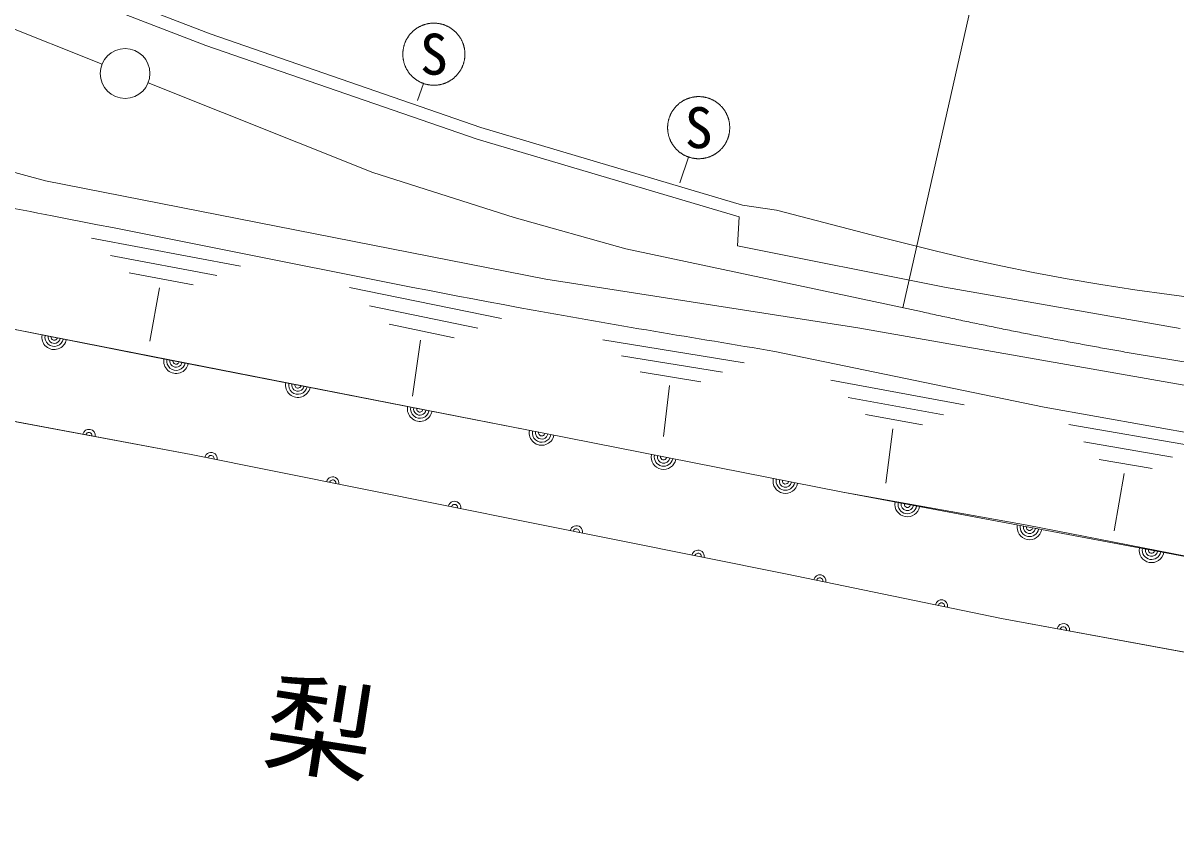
# Model space of a CAD drawing. Units: millimetres, scale not verified. Extents: x -463853 to 680000, y 20000 to 876118.
# Drawn here: x 389688 to 426817, y 247674 to 273748 of the extents above; entities that cross this region are included whole.
import ezdxf
from ezdxf.enums import TextEntityAlignment as Align

# ---------------------------------------------------------------- set-up
doc = ezdxf.new("R2010")
doc.units = ezdxf.units.MM
doc.header["$LTSCALE"] = 1000
doc.linetypes.add('CHAIN', pattern=[18.5, 12, -1.5, 3.5, -1.5])
for name, color, linetype, lineweight in [('M-BGD', 7, 'Continuous', 13), ('M-BMK', 2, 'CHAIN', 13), ('M-BMK-SRVR', 3, 'Continuous', 13), ('M-STR-STRC', 7, 'Continuous', 13)]:
    doc.layers.add(name, color=color, linetype=linetype, lineweight=lineweight)
doc.layers.add('M-BMK-HTXT', color=7, linetype='Continuous')
doc.styles.add('ＭＳ ゴシック', font='')
doc.styles.get('ＭＳ ゴシック').set_extended_font_data('MS Gothic')

# ---------------------------------------------------------------- blocks, each defined once
blk = doc.blocks.new('ﾌﾟﾛｯﾄﾏｰｸ-02')
at = {"color": 3, "linetype": 'Continuous', "lineweight": 13}
blk.add_circle((0, 0), 0.5, dxfattribs=at)

msp = doc.modelspace()

# ---------------------------------------------------------------- linework, layer by layer
at = {"layer": 'M-BGD'}
for p, q in [((412860, 267889), (413956, 267727)), ((413956, 267727), (414986, 267460)), ((412747, 267506), (412696, 266576)), ((414986, 267460), (416015, 267191)), ((416015, 267191), (417044, 266923)), ((391895, 266826), (396694, 265918)), ((417044, 266923), (418074, 266660)), ((418074, 266660), (419106, 266405)), ((392501, 266266), (395929, 265618)), ((419106, 266405), (420140, 266160)), ((420140, 266160), (421177, 265930)), ((421177, 265930), (422219, 265718)), ((393107, 265707), (395164, 265318)), ((422219, 265718), (423309, 265516)), ((423309, 265516), (424402, 265331)), ((394083, 265226), (393766, 263507)), ((400205, 265236), (405100, 264233)), ((424402, 265331), (425498, 265162)), ((425498, 265162), (426596, 265004)), ((426596, 265004), (427695, 264857)), ((393813, 263008), (385813, 264594)), ((385813, 264594), (406401, 260552)), ((400840, 264643), (404337, 263926)), ((401475, 264049), (403573, 263619)), ((429692, 261631), (416568, 263937)), ((402482, 263534), (402226, 261733)), ((408355, 263553), (412916, 262812)), ((406401, 260552), (393813, 263008)), ((408957, 263035), (412215, 262506)), ((422571, 261383), (413897, 263174)), ((379053, 262864), (395106, 259853)), ((409560, 262517), (411515, 262200)), ((415701, 262246), (419999, 261458)), ((410505, 262084), (410311, 260436)), ((416259, 261696), (419329, 261133)), ((416816, 261146), (418659, 260808)), ((429479, 260155), (422571, 261383)), ((417700, 260685), (417475, 258935)), ((423365, 260819), (427355, 260140)), ((416089, 258641), (406401, 260552)), ((406401, 260552), (416089, 258641)), ((423855, 260261), (426705, 259776)), ((395106, 259853), (414244, 256015)), ((424345, 259702), (426056, 259411)), ((425148, 259249), (424829, 257402)), ((422025, 257584), (416089, 258641)), ((416089, 258641), (428643, 256287)), ((428643, 256287), (422025, 257584)), ((414244, 256015), (421203, 254582)), ((421203, 254582), (435070, 252024))]:
    msp.add_line(p, q, dxfattribs=at)
for points in [[(318781, 303740), (324215, 301924), (331030, 299302), (339092, 295546), (349005, 290883), (377202, 281002), (386393, 276989), (395715, 273398), (404429, 270388), (412860, 267889)], [(318654, 303360), (324079, 301548), (330873, 298934), (338922, 295184), (348853, 290512), (377055, 280630), (386241, 276619), (395578, 273022), (404307, 270007), (412747, 267506)], [(416568, 263937), (406528, 265498), (390409, 268671), (388376, 269218), (387893, 269349), (382717, 270536), (350288, 279593), (324242, 287217), (318971, 288804), (308366, 291460), (303677, 291726), (302176, 290521), (301415, 289676)], [(412696, 266576), (419358, 265247), (426958, 263912)], [(551143, 257898), (548205, 258399), (543762, 258991), (540180, 259483), (533676, 259756), (526489, 259802), (519940, 259438), (511616, 258141), (504804, 256242), (496071, 253786), (486042, 251023), (477241, 248720), (473147, 248055), (470583, 247828), (466233, 247674), (460911, 247828), (453338, 248544), (446328, 249721), (435070, 252024), (421203, 254582), (414244, 256015), (395106, 259853), (379053, 262864), (364155, 265961)]]:
    msp.add_lwpolyline(points, dxfattribs=at)
for centre, radius, start, end in [((390691, 263636), 400, 168.891, 348.891), ((390691, 263636), 300, 168.891, 348.891), ((390691, 263636), 200, 168.891, 348.891), ((390691, 263636), 100, 168.891, 348.891), ((394616, 262866), 400, 168.891, 348.891), ((394616, 262866), 300, 168.891, 348.891), ((394616, 262866), 200, 168.891, 348.891), ((394616, 262866), 100, 168.891, 348.891), ((398541, 262095), 400, 168.891, 348.891), ((398541, 262095), 300, 168.891, 348.891), ((398541, 262095), 200, 168.891, 348.891), ((398541, 262095), 100, 168.891, 348.891), ((402466, 261324), 400, 168.891, 348.891), ((402466, 261324), 300, 168.891, 348.891), ((402466, 261324), 200, 168.891, 348.891), ((402466, 261324), 100, 168.891, 348.891), ((391809, 260471), 200, 349.3752, 169.3752), ((391809, 260471), 100, 349.3752, 169.3752), ((406391, 260554), 400, 168.891, 348.891), ((406391, 260554), 300, 168.891, 348.891), ((406391, 260554), 200, 168.891, 348.891), ((406391, 260554), 100, 168.891, 348.891), ((395739, 259726), 200, 348.6606, 168.6606), ((395739, 259726), 100, 348.6606, 168.6606), ((410316, 259780), 400, 168.8453, 348.8453), ((410316, 259780), 300, 168.8453, 348.8453), ((410316, 259780), 200, 168.8453, 348.8453), ((410316, 259780), 100, 168.8453, 348.8453), ((399661, 258939), 200, 348.6606, 168.6606), ((399661, 258939), 100, 348.6606, 168.6606), ((414240, 259006), 400, 168.8453, 348.8453), ((414240, 259006), 300, 168.8453, 348.8453), ((414240, 259006), 200, 168.8453, 348.8453), ((414240, 259006), 100, 168.8453, 348.8453), ((403583, 258153), 200, 348.6606, 168.6606), ((403583, 258153), 100, 348.6606, 168.6606), ((418168, 258251), 400, 169.3803, 349.3803), ((418168, 258251), 300, 169.3803, 349.3803), ((418168, 258251), 200, 169.3803, 349.3803), ((418168, 258251), 100, 169.3803, 349.3803), ((407505, 257366), 200, 348.6606, 168.6606), ((407505, 257366), 100, 348.6606, 168.6606), ((422100, 257514), 400, 169.3803, 349.3803), ((422100, 257514), 300, 169.3803, 349.3803), ((422100, 257514), 200, 169.3803, 349.3803), ((422100, 257514), 100, 169.3803, 349.3803), ((411427, 256580), 200, 348.6606, 168.6606), ((411427, 256580), 100, 348.6606, 168.6606), ((426031, 256777), 400, 169.3803, 349.3803), ((426031, 256777), 300, 169.3803, 349.3803), ((426031, 256777), 200, 169.3803, 349.3803), ((426031, 256777), 100, 169.3803, 349.3803), ((415347, 255788), 200, 348.3664, 168.3664), ((415347, 255788), 100, 348.3664, 168.3664), ((419265, 254981), 200, 348.3664, 168.3664), ((419265, 254981), 100, 348.3664, 168.3664), ((423191, 254215), 200, 349.5464, 169.5464), ((423191, 254215), 100, 349.5464, 169.5464)]:
    msp.add_arc(centre, radius, start, end, dxfattribs=at)
msp.add_open_spline([(413897, 263174), (411304, 263617), (408705, 264029), (406117, 264504), (400942, 265453), (395794, 266540), (390629, 267540), (388128, 268024), (385629, 268511), (383124, 268973), (379353, 269668), (375569, 270292), (371798, 270985), (368861, 271525), (365930, 272100), (362997, 272657)], degree=3, knots=[0, 0, 0, 0, 1, 1, 1, 2, 2, 2, 3, 3, 3, 4, 4, 4, 5, 5, 5, 5], dxfattribs=at)
at = {"layer": 'M-BMK'}
msp.add_line((418654, 264448), (409102, 266478), dxfattribs=at)
for points in [[(316870, 316552), (320763, 315185), (316802, 302731), (329966, 297586), (347776, 289512), (375837, 279440), (384511, 275504), (392231, 272420)], [(393717, 271827), (400954, 268937), (405506, 267489), (409102, 266478)]]:
    msp.add_lwpolyline(points, dxfattribs=at)
msp.add_arc((450679, 409117), 148171, 257.51771, 270.67532, dxfattribs=at)
at = {"layer": 'M-BMK-SRVR'}
msp.add_line((418023, 264582), (423066, 286876), dxfattribs=at)
at = {"layer": 'M-STR-STRC'}
for p, q in [((402585, 271803), (402390, 271252)), ((411121, 269435), (410836, 268605))]:
    msp.add_line(p, q, dxfattribs=at)
for points in [[(403918, 272746), (403918, 272763), (403917, 272781), (403916, 272798), (403915, 272816), (403914, 272833), (403912, 272850), (403910, 272868), (403908, 272885), (403905, 272903), (403903, 272920), (403899, 272937), (403896, 272954), (403892, 272971), (403888, 272988), (403884, 273005), (403879, 273022), (403874, 273039), (403869, 273056), (403863, 273072), (403857, 273089), (403851, 273105), (403845, 273121), (403838, 273137), (403831, 273153), (403824, 273169), (403816, 273185), (403808, 273201), (403800, 273216), (403792, 273232), (403783, 273247), (403774, 273262), (403765, 273277), (403756, 273292), (403746, 273306), (403736, 273321), (403726, 273335), (403715, 273349), (403705, 273363), (403694, 273376), (403683, 273390), (403671, 273403), (403660, 273416), (403648, 273429), (403636, 273442), (403623, 273454), (403611, 273467), (403598, 273479), (403585, 273490), (403572, 273502), (403559, 273513), (403545, 273524), (403532, 273535), (403518, 273546), (403503, 273556), (403489, 273566), (403475, 273576), (403460, 273586), (403445, 273595), (403430, 273604), (403415, 273613), (403400, 273622), (403385, 273630), (403369, 273638), (403353, 273646), (403338, 273653), (403322, 273661), (403306, 273667), (403289, 273674), (403273, 273680), (403257, 273687), (403240, 273692), (403224, 273698), (403207, 273703), (403190, 273708), (403173, 273713), (403156, 273717), (403139, 273721), (403122, 273725), (403105, 273728), (403088, 273731), (403070, 273734), (403053, 273736), (403036, 273739), (403018, 273741), (403001, 273742), (402983, 273744), (402966, 273745), (402948, 273745), (402931, 273746), (402913, 273746), (402896, 273745), (402878, 273745), (402861, 273744), (402844, 273743), (402826, 273741), (402809, 273740), (402791, 273738), (402774, 273735), (402757, 273733), (402739, 273730), (402722, 273726), (402705, 273723), (402688, 273719), (402671, 273715), (402654, 273710), (402637, 273706), (402620, 273700), (402604, 273695), (402587, 273689), (402571, 273684), (402554, 273677), (402538, 273671), (402522, 273664), (402506, 273657), (402490, 273650), (402474, 273642), (402459, 273634), (402443, 273626), (402428, 273617), (402413, 273609), (402398, 273600), (402383, 273591), (402368, 273581), (402354, 273571), (402339, 273561), (402325, 273551), (402311, 273541), (402297, 273530), (402284, 273519), (402270, 273508), (402257, 273496), (402244, 273485), (402231, 273473), (402219, 273460), (402206, 273448), (402194, 273436), (402182, 273423), (402170, 273410), (402159, 273397), (402147, 273383), (402136, 273370), (402126, 273356), (402115, 273342), (402105, 273328), (402095, 273313), (402085, 273299), (402075, 273284), (402066, 273269), (402057, 273254), (402048, 273239), (402040, 273224), (402031, 273209), (402023, 273193), (402016, 273177), (402008, 273161), (402001, 273145), (401994, 273129), (401988, 273113), (401982, 273097), (401976, 273080), (401970, 273064), (401964, 273047), (401959, 273030), (401954, 273014), (401950, 272997), (401946, 272980), (401942, 272963), (401938, 272946), (401935, 272928), (401932, 272911), (401929, 272894), (401926, 272877), (401924, 272859), (401922, 272842), (401921, 272824), (401920, 272807), (401919, 272789), (401918, 272772), (401918, 272754), (401918, 272737), (401918, 272719), (401919, 272702), (401920, 272684), (401921, 272667), (401922, 272650), (401924, 272632), (401926, 272615), (401929, 272597), (401932, 272580), (401935, 272563), (401938, 272546), (401942, 272529), (401946, 272512), (401950, 272495), (401954, 272478), (401959, 272461), (401964, 272444), (401970, 272428), (401976, 272411), (401982, 272395), (401988, 272378), (401994, 272362), (402001, 272346), (402008, 272330), (402016, 272314), (402023, 272298), (402031, 272283), (402040, 272267), (402048, 272252), (402057, 272237), (402066, 272222), (402075, 272207), (402085, 272192), (402095, 272178), (402105, 272164), (402115, 272149), (402126, 272135), (402136, 272122), (402147, 272108), (402159, 272095), (402170, 272082), (402182, 272069), (402194, 272056), (402206, 272043), (402219, 272031), (402231, 272019), (402244, 272007), (402257, 271995), (402270, 271984), (402284, 271972), (402297, 271962), (402311, 271951), (402325, 271940), (402339, 271930), (402354, 271920), (402368, 271910), (402383, 271901), (402398, 271892), (402413, 271883), (402428, 271874), (402443, 271865), (402459, 271857), (402474, 271849), (402490, 271842), (402506, 271834), (402522, 271827), (402538, 271821), (402554, 271814), (402571, 271808), (402587, 271802), (402604, 271796), (402620, 271791), (402637, 271786), (402654, 271781), (402671, 271777), (402688, 271772), (402705, 271769), (402722, 271765), (402739, 271762), (402757, 271759), (402774, 271756), (402791, 271754), (402809, 271752), (402826, 271750), (402844, 271748), (402861, 271747), (402878, 271746), (402896, 271746), (402913, 271746), (402931, 271746), (402948, 271746), (402966, 271747), (402983, 271748), (403001, 271749), (403018, 271751), (403036, 271753), (403053, 271755), (403070, 271757), (403088, 271760), (403105, 271763), (403122, 271767), (403139, 271770), (403156, 271774), (403173, 271779), (403190, 271783), (403207, 271788), (403224, 271794), (403240, 271799), (403257, 271805), (403273, 271811), (403289, 271817), (403306, 271824), (403322, 271831), (403338, 271838), (403353, 271846), (403369, 271853), (403385, 271861), (403400, 271870), (403415, 271878), (403430, 271887), (403445, 271896), (403460, 271906), (403475, 271915), (403489, 271925), (403503, 271935), (403518, 271945), (403532, 271956), (403545, 271967), (403559, 271978), (403572, 271989), (403585, 272001), (403598, 272013), (403611, 272025), (403623, 272037), (403636, 272049), (403648, 272062), (403660, 272075), (403671, 272088), (403683, 272101), (403694, 272115), (403705, 272129), (403715, 272142), (403726, 272156), (403736, 272171), (403746, 272185), (403756, 272200), (403765, 272214), (403774, 272229), (403783, 272244), (403792, 272260), (403800, 272275), (403808, 272291), (403816, 272306), (403824, 272322), (403831, 272338), (403838, 272354), (403845, 272370), (403851, 272386), (403857, 272403), (403863, 272419), (403869, 272436), (403874, 272453), (403879, 272469), (403884, 272486), (403888, 272503), (403892, 272520), (403896, 272537), (403899, 272554), (403903, 272572), (403905, 272589), (403908, 272606), (403910, 272623), (403912, 272641), (403914, 272658), (403915, 272676), (403916, 272693), (403917, 272711), (403918, 272728)], [(412446, 270380), (412446, 270398), (412446, 270415), (412445, 270433), (412444, 270450), (412442, 270468), (412441, 270485), (412439, 270503), (412437, 270520), (412434, 270537), (412431, 270555), (412428, 270572), (412424, 270589), (412421, 270606), (412416, 270623), (412412, 270640), (412407, 270657), (412402, 270674), (412397, 270690), (412392, 270707), (412386, 270723), (412380, 270740), (412373, 270756), (412366, 270772), (412359, 270788), (412352, 270804), (412345, 270820), (412337, 270836), (412329, 270851), (412320, 270866), (412312, 270882), (412303, 270897), (412294, 270912), (412284, 270926), (412274, 270941), (412264, 270955), (412254, 270970), (412244, 270984), (412233, 270998), (412222, 271011), (412211, 271025), (412200, 271038), (412188, 271051), (412176, 271064), (412164, 271077), (412152, 271089), (412139, 271101), (412127, 271113), (412114, 271125), (412101, 271137), (412087, 271148), (412074, 271159), (412060, 271170), (412046, 271181), (412032, 271191), (412018, 271201), (412003, 271211), (411989, 271221), (411974, 271230), (411959, 271239), (411944, 271248), (411929, 271257), (411913, 271265), (411898, 271273), (411882, 271281), (411866, 271288), (411850, 271295), (411834, 271302), (411818, 271309), (411802, 271315), (411785, 271321), (411769, 271327), (411752, 271333), (411735, 271338), (411718, 271343), (411702, 271347), (411685, 271352), (411668, 271356), (411650, 271359), (411633, 271363), (411616, 271366), (411599, 271369), (411582, 271371), (411564, 271373), (411547, 271375), (411529, 271377), (411512, 271378), (411494, 271379), (411477, 271380), (411459, 271380), (411442, 271380), (411424, 271380), (411407, 271380), (411389, 271379), (411372, 271378), (411355, 271376), (411337, 271374), (411320, 271372), (411302, 271370), (411285, 271367), (411268, 271364), (411251, 271361), (411234, 271358), (411216, 271354), (411199, 271350), (411183, 271345), (411166, 271340), (411149, 271335), (411132, 271330), (411116, 271324), (411099, 271318), (411083, 271312), (411067, 271306), (411051, 271299), (411034, 271292), (411019, 271284), (411003, 271277), (410987, 271269), (410972, 271261), (410956, 271252), (410941, 271244), (410926, 271235), (410911, 271225), (410897, 271216), (410882, 271206), (410868, 271196), (410854, 271186), (410840, 271175), (410826, 271165), (410812, 271154), (410799, 271142), (410785, 271131), (410772, 271119), (410760, 271107), (410747, 271095), (410735, 271083), (410722, 271070), (410710, 271058), (410699, 271045), (410687, 271031), (410676, 271018), (410665, 271004), (410654, 270991), (410643, 270977), (410633, 270963), (410623, 270948), (410613, 270934), (410604, 270919), (410594, 270904), (410585, 270889), (410577, 270874), (410568, 270859), (410560, 270843), (410552, 270828), (410544, 270812), (410537, 270796), (410530, 270780), (410523, 270764), (410516, 270748), (410510, 270732), (410504, 270715), (410498, 270699), (410493, 270682), (410488, 270665), (410483, 270648), (410478, 270632), (410474, 270615), (410470, 270597), (410466, 270580), (410463, 270563), (410460, 270546), (410457, 270529), (410455, 270511), (410453, 270494), (410451, 270477), (410449, 270459), (410448, 270442), (410447, 270424), (410447, 270407), (410446, 270389), (410446, 270372), (410447, 270354), (410447, 270337), (410448, 270319), (410449, 270302), (410451, 270284), (410453, 270267), (410455, 270250), (410457, 270232), (410460, 270215), (410463, 270198), (410466, 270181), (410470, 270163), (410474, 270146), (410478, 270129), (410483, 270112), (410488, 270096), (410493, 270079), (410498, 270062), (410504, 270046), (410510, 270029), (410516, 270013), (410523, 269997), (410530, 269981), (410537, 269965), (410544, 269949), (410552, 269933), (410560, 269918), (410568, 269902), (410577, 269887), (410585, 269872), (410594, 269857), (410604, 269842), (410613, 269827), (410623, 269813), (410633, 269798), (410643, 269784), (410654, 269770), (410665, 269756), (410676, 269743), (410687, 269730), (410699, 269716), (410710, 269703), (410722, 269691), (410735, 269678), (410747, 269666), (410760, 269654), (410772, 269642), (410785, 269630), (410799, 269618), (410812, 269607), (410826, 269596), (410840, 269586), (410854, 269575), (410868, 269565), (410882, 269555), (410897, 269545), (410911, 269536), (410926, 269526), (410941, 269517), (410956, 269509), (410972, 269500), (410987, 269492), (411003, 269484), (411019, 269477), (411034, 269469), (411051, 269462), (411067, 269455), (411083, 269449), (411099, 269443), (411116, 269437), (411132, 269431), (411149, 269426), (411166, 269421), (411183, 269416), (411199, 269411), (411216, 269407), (411234, 269403), (411251, 269400), (411268, 269397), (411285, 269394), (411302, 269391), (411320, 269388), (411337, 269386), (411355, 269385), (411372, 269383), (411389, 269382), (411407, 269381), (411424, 269381), (411442, 269380), (411459, 269381), (411477, 269381), (411494, 269382), (411512, 269383), (411529, 269384), (411547, 269386), (411564, 269387), (411582, 269390), (411599, 269392), (411616, 269395), (411633, 269398), (411650, 269402), (411668, 269405), (411685, 269409), (411702, 269414), (411718, 269418), (411735, 269423), (411752, 269428), (411769, 269434), (411785, 269440), (411802, 269446), (411818, 269452), (411834, 269459), (411850, 269466), (411866, 269473), (411882, 269480), (411898, 269488), (411913, 269496), (411929, 269504), (411944, 269513), (411959, 269522), (411974, 269531), (411989, 269540), (412003, 269550), (412018, 269560), (412032, 269570), (412046, 269580), (412060, 269591), (412074, 269602), (412087, 269613), (412101, 269624), (412114, 269636), (412127, 269648), (412139, 269660), (412152, 269672), (412164, 269684), (412176, 269697), (412188, 269710), (412200, 269723), (412211, 269736), (412222, 269750), (412233, 269763), (412244, 269777), (412254, 269791), (412264, 269805), (412274, 269820), (412284, 269834), (412294, 269849), (412303, 269864), (412312, 269879), (412320, 269894), (412329, 269910), (412337, 269925), (412345, 269941), (412352, 269957), (412359, 269973), (412366, 269989), (412373, 270005), (412380, 270021), (412386, 270038), (412392, 270054), (412397, 270071), (412402, 270087), (412407, 270104), (412412, 270121), (412416, 270138), (412421, 270155), (412424, 270172), (412428, 270189), (412431, 270206), (412434, 270224), (412437, 270241), (412439, 270258), (412441, 270276), (412442, 270293), (412444, 270311), (412445, 270328), (412446, 270345), (412446, 270363)]]:
    msp.add_lwpolyline(points, close=True, dxfattribs=at)

# ---------------------------------------------------------------- block references
at = {"layer": 'M-BMK-SRVR', "xscale": 1600, "yscale": 1600, "rotation": 90}
msp.add_blockref('ﾌﾟﾛｯﾄﾏｰｸ-02', (392974, 272124), dxfattribs=at)

# ---------------------------------------------------------------- texts
at = {"layer": 'M-BMK-HTXT', "insert": (397513, 251164), "char_height": 2566, "attachment_point": 5, "rotation": 351.133, "style": 'ＭＳ ゴシック'}
msp.add_mtext('\\T4;土梨', dxfattribs=at)
at = {"layer": 'M-STR-STRC', "style": 'ＭＳ ゴシック'}
for p in [(402918, 272746), (411446, 270380)]:
    msp.add_text('S', height=1320, dxfattribs=at).set_placement(p, align=Align.MIDDLE_CENTER)

doc.saveas('drawing.dxf')
